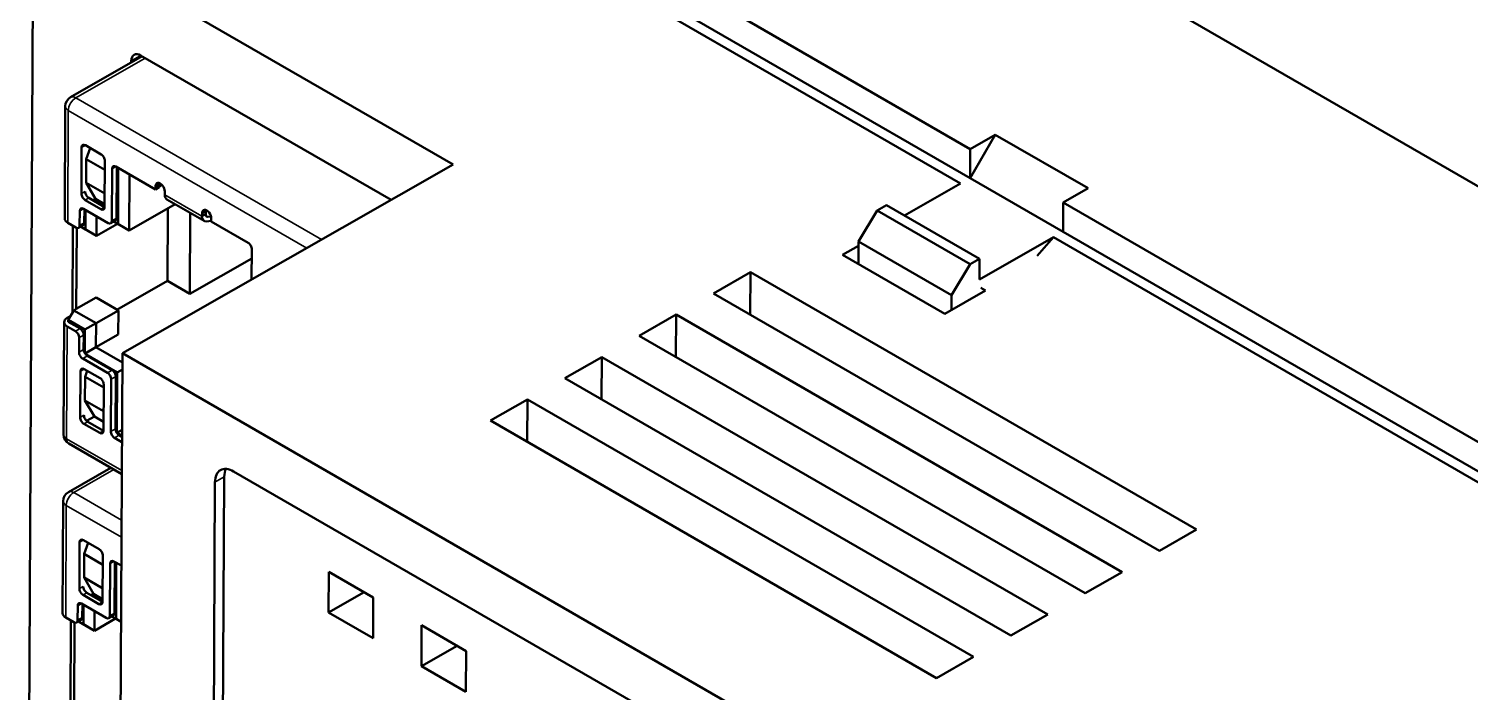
# Model space of a CAD drawing. Header units: millimetres. Extents: x -32 to 1138, y -135 to 348.
# Drawn here: x 299.15 to 343.02, y 288.79 to 308.98 of the extents above; entities that cross this region are included whole.
import ezdxf

# ---------------------------------------------------------------- set-up
doc = ezdxf.new("R2010")
doc.units = ezdxf.units.MM
doc.layers.add('외형선(ISO)', color=7, linetype='Continuous', lineweight=50)
doc.layers.add('좁은 외형선(ISO)', color=7, linetype='Continuous', lineweight=35)

msp = doc.modelspace()

# ---------------------------------------------------------------- linework, layer by layer
at = {"layer": '외형선(ISO)'}
for p, q in [((314.51218, 320.79155), (420.06908, 259.84824)), ((327.80591, 305.32504), (307.72408, 316.91929)), ((327.50793, 304.27323), (307.05841, 316.07977)), ((307.35182, 316.24715), (327.80135, 304.44061)), ((300.41372, 311.57853), (312.06684, 304.8506)), ((299.14843, 286.28826), (299.27559, 310.92146)), ((300.41864, 306.90196), (302.60137, 308.1471)), ((302.26735, 307.95655), (302.26763, 308.01123)), ((302.55217, 308.1755), (310.17766, 303.77292)), ((300.25721, 306.62566), (300.23957, 303.20912)), ((301.35114, 305.16181), (300.8703, 305.43942)), ((328.56957, 305.76067), (327.80135, 304.44061)), ((327.80591, 305.32504), (328.56957, 305.76067)), ((328.56957, 305.76067), (331.398, 304.12768)), ((300.75649, 305.37371), (300.74922, 303.96517)), ((300.89564, 305.01544), (300.89192, 304.29479)), ((301.01655, 305.35499), (300.89564, 305.01544)), ((301.46217, 304.68836), (300.89564, 305.01544)), ((301.45633, 303.55692), (301.4636, 304.96546)), ((327.80135, 304.44061), (327.80591, 305.32504)), ((301.68647, 304.7251), (301.67827, 303.13635)), ((303.00519, 304.09513), (301.80026, 304.7908)), ((301.82773, 304.77494), (301.81969, 303.21702)), ((301.87298, 304.74882), (301.86416, 303.04024)), ((312.06684, 304.8506), (301.99782, 299.10676)), ((302.21139, 304.55344), (302.20256, 302.84252)), ((301.45845, 303.96771), (300.89192, 304.29479)), ((300.89192, 304.29479), (301.17704, 303.80422)), ((303.00565, 304.18338), (303.00519, 304.09513)), ((303.00519, 304.09513), (303.11833, 304.15967)), ((303.00565, 304.18338), (303.11878, 304.24792)), ((303.11878, 304.24792), (303.11833, 304.15967)), ((303.19831, 304.23313), (303.11847, 304.18759)), ((327.50793, 304.27323), (325.79966, 303.29875)), ((327.80135, 304.44061), (330.62977, 302.80761)), ((331.398, 304.12768), (330.63434, 303.69205)), ((300.86168, 303.76882), (301.34251, 303.49121)), ((300.97481, 303.83336), (301.45565, 303.55575)), ((301.17704, 303.80422), (301.1007, 303.76068)), ((301.45677, 303.64272), (301.17704, 303.80422)), ((302.20256, 302.84252), (303.6034, 303.64163)), ((303.28803, 303.93183), (303.28541, 304.03191)), ((304.48467, 303.13283), (303.3533, 303.78603)), ((330.63434, 303.69205), (330.62977, 302.80761)), ((390.37072, 269.20323), (330.63434, 303.69205)), ((300.69828, 303.43936), (300.69601, 303.00037)), ((301.56447, 303.07066), (300.81207, 303.50505)), ((300.83954, 303.4892), (300.83743, 303.08104)), ((300.87043, 302.87803), (300.87348, 303.4696)), ((301.21188, 303.27422), (301.20882, 302.68032)), ((303.36914, 301.30819), (303.38053, 303.51449)), ((304.06067, 303.37763), (304.04796, 300.91627)), ((304.42304, 303.3751), (304.4194, 303.27864)), ((304.4194, 303.27864), (304.53254, 303.34318)), ((304.42304, 303.3751), (304.53618, 303.43963)), ((304.53618, 303.43963), (304.53254, 303.34318)), ((304.58332, 303.26273), (304.55125, 303.28125)), ((304.58332, 303.26273), (304.69476, 303.27418)), ((304.70224, 303.11534), (304.7027, 303.20359)), ((324.40729, 302.50448), (324.97618, 303.44955)), ((325.25902, 303.61089), (324.97618, 303.44955)), ((324.97618, 303.44955), (327.80461, 301.81655)), ((325.25902, 303.61089), (328.08745, 301.9779)), ((300.3333, 303.07839), (300.58222, 302.93468)), ((300.49269, 302.98636), (300.47919, 300.37084)), ((300.60585, 302.92393), (300.59311, 300.45621)), ((300.80358, 303.0074), (300.66216, 302.92673)), ((300.72245, 302.96112), (301.20882, 302.68032)), ((300.72449, 302.96228), (300.87043, 302.87803)), ((301.20882, 302.68032), (300.87043, 302.87803)), ((301.20882, 302.68032), (301.85, 303.04607)), ((301.78584, 303.14338), (301.64442, 303.06271)), ((302.20256, 302.84252), (301.73333, 303.11343)), ((301.86416, 303.04024), (301.73537, 303.11459)), ((301.86416, 303.04024), (302.20256, 302.84252)), ((304.70234, 303.13373), (304.55753, 303.11885)), ((305.82232, 302.46866), (304.70224, 303.11534)), ((330.62977, 302.80761), (390.36615, 268.3188)), ((323.91789, 302.09887), (324.40664, 302.37767)), ((324.40729, 302.50448), (324.40375, 301.81835)), ((327.23572, 300.87149), (324.40729, 302.50448)), ((330.33636, 302.64024), (328.08423, 301.35552)), ((330.33636, 302.64024), (329.8441, 302.07067)), ((390.07274, 268.15142), (330.33636, 302.64024)), ((304.04796, 300.91627), (305.93332, 301.99177)), ((305.93, 301.34986), (305.93477, 302.27235)), ((327.02916, 300.30257), (323.91789, 302.09887)), ((327.80461, 301.81655), (328.08745, 301.9779)), ((328.08745, 301.9779), (328.08423, 301.35552)), ((319.98643, 300.92751), (321.11778, 301.57288)), ((321.11778, 301.57288), (321.1111, 300.27818)), ((321.11778, 301.57288), (334.69423, 293.73452)), ((327.80461, 301.81655), (327.23572, 300.87149)), ((301.83247, 300.4316), (303.36914, 301.30819)), ((304.04796, 300.91627), (303.36914, 301.30819)), ((328.27364, 301.01249), (327.02916, 300.30257)), ((328.13222, 301.09414), (328.27364, 301.01249)), ((300.59311, 300.45621), (301.19508, 300.7996)), ((301.8739, 300.40768), (301.19508, 300.7996)), ((333.56288, 293.08914), (319.98643, 300.92751)), ((327.23339, 300.41908), (327.23572, 300.87149)), ((300.31699, 300.18034), (300.39383, 300.22417)), ((300.34528, 300.06661), (300.34555, 300.11903)), ((300.34555, 300.11903), (300.51627, 300.41237)), ((300.85467, 299.82509), (300.34555, 300.11903)), ((300.51627, 300.41237), (300.59311, 300.45621)), ((301.19509, 300.02046), (300.51627, 300.41237)), ((301.19509, 300.02046), (301.8739, 300.40768)), ((301.8739, 300.40768), (301.87011, 299.67393)), ((317.72373, 299.63676), (318.85508, 300.28213)), ((318.85508, 300.28213), (318.84839, 298.98743)), ((318.85508, 300.28213), (332.43153, 292.44377)), ((300.22327, 300.05135), (300.20564, 296.63481)), ((300.317, 299.92062), (300.56592, 299.77691)), ((300.34528, 300.06661), (300.70734, 299.85758)), ((300.85097, 299.10912), (300.85467, 299.82509)), ((300.85467, 299.82509), (301.19509, 300.02046)), ((301.19509, 300.02046), (301.1913, 299.2867)), ((301.1913, 299.2867), (301.87011, 299.67393)), ((300.67836, 299.58059), (300.67609, 299.14161)), ((300.81978, 299.66126), (300.81751, 299.22228)), ((300.86718, 299.10069), (301.1913, 299.2867)), ((301.1913, 299.2867), (301.99635, 298.8219)), ((331.30018, 291.79839), (317.72373, 299.63676)), ((300.78854, 298.94529), (301.54094, 298.51089)), ((300.87046, 299.08003), (301.84083, 298.51978)), ((300.92996, 299.02596), (301.68236, 298.59157)), ((301.92748, 285.47989), (301.99782, 299.10676)), ((301.99782, 299.10676), (391.14984, 247.63481)), ((315.46103, 298.34601), (316.59238, 298.99138)), ((316.59238, 298.99138), (316.58569, 297.69668)), ((316.59238, 298.99138), (330.16883, 291.15301)), ((300.72132, 298.56028), (300.71405, 297.15173)), ((301.31597, 298.34838), (300.83513, 298.62599)), ((300.86145, 298.392), (300.85773, 297.67134)), ((300.92607, 298.57348), (300.86145, 298.392)), ((301.42798, 298.06491), (300.86145, 298.392)), ((301.7948, 298.39525), (301.7866, 296.8065)), ((301.84083, 298.51978), (301.83136, 296.6854)), ((301.99525, 298.60841), (301.84083, 298.51978)), ((301.42116, 296.74348), (301.42843, 298.15203)), ((301.65338, 298.31458), (301.64518, 296.72583)), ((329.03748, 290.50764), (315.46103, 298.34601)), ((301.42426, 297.34426), (300.85773, 297.67134)), ((300.85773, 297.67134), (301.14285, 297.18078)), ((313.19832, 297.05525), (314.32967, 297.70063)), ((314.32967, 297.70063), (314.32299, 296.40593)), ((314.32967, 297.70063), (327.90613, 289.86226)), ((301.14285, 297.18078), (300.90576, 297.04553)), ((301.42258, 297.01927), (301.14285, 297.18078)), ((326.77477, 289.21689), (313.19832, 297.05525)), ((300.82651, 296.95538), (301.30734, 296.67777)), ((300.93964, 297.01992), (301.42048, 296.74231)), ((301.83136, 296.6854), (301.98578, 296.77402)), ((301.83136, 296.6854), (301.98487, 296.59677)), ((301.89904, 296.61019), (301.98468, 296.56074)), ((300.36563, 296.35603), (301.97881, 295.42465)), ((301.75762, 296.52952), (301.98384, 296.3989)), ((300.35659, 294.88018), (301.64694, 295.61626)), ((305.02522, 281.38769), (305.09725, 295.34213)), ((305.38348, 295.50932), (390.29286, 246.48687)), ((304.74238, 281.22634), (304.81441, 295.18078)), ((300.19515, 294.60388), (300.17752, 291.18733)), ((334.69423, 293.73452), (333.56288, 293.08914)), ((300.69443, 293.35193), (300.68716, 291.94338)), ((301.28908, 293.14003), (300.80825, 293.41764)), ((300.95449, 293.3332), (300.83359, 292.99366)), ((300.83359, 292.99366), (300.82987, 292.27301)), ((301.40011, 292.66658), (300.83359, 292.99366)), ((301.39427, 291.53513), (301.40154, 292.94368)), ((301.62441, 292.70332), (301.61621, 291.11457)), ((301.96443, 292.63841), (301.73821, 292.76902)), ((301.76567, 292.75316), (301.75763, 291.19524)), ((301.81093, 292.72703), (301.80211, 291.01845)), ((301.39639, 291.94592), (300.82987, 292.27301)), ((300.82987, 292.27301), (301.11498, 291.78244)), ((308.27665, 292.45516), (308.27022, 291.21039)), ((309.63429, 291.67132), (308.27665, 292.45516)), ((332.43153, 292.44377), (331.30018, 291.79839)), ((300.91276, 291.81157), (301.39359, 291.53396)), ((301.11498, 291.78244), (301.03864, 291.73889)), ((301.39471, 291.62094), (301.11498, 291.78244)), ((308.27022, 291.21039), (309.35793, 291.83087)), ((300.63622, 291.41757), (300.63396, 290.97859)), ((301.50242, 291.04887), (300.75002, 291.48327)), ((300.77748, 291.46741), (300.77538, 291.05926)), ((300.79962, 291.74704), (301.28046, 291.46943)), ((300.80837, 290.85625), (300.81142, 291.44782)), ((309.62787, 290.42656), (309.63429, 291.67132)), ((300.27124, 291.05661), (300.52016, 290.91289)), ((300.43064, 290.96458), (300.41714, 288.34906)), ((300.54379, 290.90215), (300.53105, 288.43442)), ((300.74152, 290.98562), (300.60011, 290.90494)), ((300.6604, 290.93934), (301.14676, 290.65853)), ((300.66244, 290.9405), (300.80837, 290.85625)), ((301.14983, 291.25244), (301.14676, 290.65853)), ((301.14676, 290.65853), (301.78794, 291.02429)), ((301.72378, 291.1216), (301.58236, 291.04092)), ((301.9556, 290.92749), (301.67128, 291.09165)), ((301.80211, 291.01845), (301.67332, 291.09281)), ((301.80211, 291.01845), (301.95561, 290.92877)), ((308.27022, 291.21039), (309.62787, 290.42656)), ((330.16883, 291.15301), (329.03748, 290.50764)), ((301.14676, 290.65853), (300.80837, 290.85625)), ((311.10508, 290.82216), (311.09865, 289.5774)), ((312.46272, 290.03833), (311.10508, 290.82216)), ((311.09865, 289.5774), (312.18636, 290.19788)), ((312.4563, 288.79356), (312.46272, 290.03833)), ((327.90613, 289.86226), (326.77477, 289.21689)), ((311.09865, 289.5774), (312.4563, 288.79356))]:
    msp.add_line(p, q, dxfattribs=at)
for centre, start, end in [((300.5772, 306.62401), 119.702473, 179.704247), ((300.52563, 296.63315), 179.704247, 240), ((300.51515, 294.60223), 119.702473, 179.704247)]:
    msp.add_arc(centre, 0.32, start, end, dxfattribs=at)
for centre, major_axis, ratio, start_param, end_param in [((302.55048, 307.84794), (-0.1982, 0.34744), 0.58079145, 5.50079417, 7.0715905), ((300.86963, 305.30839), (-0.07928, 0.13898), 0.58079145, 5.50079417, 7.0715905), ((300.98276, 305.37293), (-0.07928, 0.13898), 0.58079145, 0.77653654, 0.78840519), ((301.35046, 305.03078), (0.07928, -0.13898), 0.58079145, 0.78840519, 2.35920152), ((301.79959, 304.65979), (-0.07927, 0.13895), 0.58079145, 5.50079417, 7.0715905), ((303.14542, 304.11275), (-0.0981, 0.17196), 0.58079145, 3.92990174, 7.13352299), ((303.25856, 304.17728), (0.0981, -0.17196), 0.58079145, 3.74370594, 3.99193033), ((300.86236, 303.89985), (-0.07928, 0.13898), 0.58079145, 0.78840519, 2.35920152), ((300.97549, 303.96438), (-0.07928, 0.13898), 0.58079145, 0.78840519, 2.35920152), ((303.51087, 304.05895), (-0.15757, -0.27292), 0.57735027, 5.49180893, 6.28318531), ((300.55957, 303.20747), (-0.32, 0.00165), 0.57388845, 0, 0.78836945), ((300.8114, 303.37405), (-0.07927, 0.13895), 0.58079145, 5.50079417, 7.0715905), ((301.34319, 303.62224), (0.07928, -0.13898), 0.58079145, 5.50079417, 7.0715905), ((301.45632, 303.68678), (-0.07928, 0.13898), 0.58079145, 2.35920152, 2.36505611), ((301.70657, 303.28233), (0.07927, -0.13895), 0.58079145, 0, 0.78840519), ((304.64224, 303.40575), (-0.15757, -0.27292), 0.57735027, 5.49180893, 6.67863283), ((304.56303, 303.29429), (-0.0981, 0.17196), 0.58079145, 3.86806536, 7.0716866), ((304.64563, 303.40769), (-0.07997, -0.13851), 0.57735027, 5.49180893, 6.48509423), ((304.67616, 303.35883), (0.0981, -0.17196), 0.58079145, 3.74370594, 3.93009395), ((300.58289, 303.06568), (0.07927, -0.13895), 0.58079145, 5.50079417, 7.0715905), ((300.72431, 303.14635), (0.07927, -0.13895), 0.58079145, 0, 0.78840519), ((301.56515, 303.20166), (0.07927, -0.13895), 0.58079145, 5.50079417, 7.0715905), ((305.82165, 302.33766), (-0.07927, 0.13895), 0.58079145, 3.92999784, 5.50079417), ((300.54327, 300.0497), (-0.32, 0.00165), 0.57388845, 5.50075843, 7.07155476), ((300.39434, 300.32244), (0.06, 0.10392), 0.57735027, 3.92101261, 4.18694347), ((300.39434, 300.32244), (0.06, 0.10392), 0.57735027, 5.22587807, 5.49180893), ((300.56524, 299.6459), (-0.07927, 0.13895), 0.58079145, 3.92999784, 5.50079417), ((300.70666, 299.72657), (0.07927, -0.13895), 0.58079145, 0.78840519, 2.35920152), ((300.78921, 299.0763), (0.07927, -0.13895), 0.58079145, 3.92999784, 5.50079417), ((300.93063, 299.15697), (0.07927, -0.13895), 0.58079145, 3.92999784, 4.72545367), ((301.15612, 299.29654), (0.37559, 0.10469), 0.53870273, 3.63028965, 3.69886454), ((301.41126, 299.50714), (0.51361, 0.48039), 0.37905258, 2.85714331, 2.92427717), ((300.93063, 299.15697), (0.07927, -0.13895), 0.58079145, 4.94593133, 5.50079417), ((300.83446, 298.49496), (-0.07928, 0.13898), 0.58079145, 5.50079417, 7.0715905), ((300.94759, 298.5595), (-0.07928, 0.13898), 0.58079145, 0.77653654, 0.78840519), ((301.54026, 298.37989), (-0.07927, 0.13895), 0.58079145, 3.92999784, 5.50079417), ((301.68168, 298.46056), (0.07927, -0.13895), 0.58079145, 0.78840519, 2.35920152), ((301.31529, 298.21735), (0.07928, -0.13898), 0.58079145, 0.78840519, 2.35920152), ((300.82719, 297.08641), (-0.07928, 0.13898), 0.58079145, 0.78840519, 2.35920152), ((300.94032, 297.15095), (-0.07928, 0.13898), 0.58079145, 0.78840519, 2.35920152), ((301.30802, 296.8088), (0.07928, -0.13898), 0.58079145, 5.50079417, 7.0715905), ((301.42115, 296.87334), (-0.07928, 0.13898), 0.58079145, 2.35920152, 2.36505611), ((301.7583, 296.66052), (0.07927, -0.13895), 0.58079145, 3.92999784, 5.50079417), ((301.89972, 296.74119), (0.07927, -0.13895), 0.58079145, 3.92999784, 5.50079417), ((305.3801, 294.85418), (-0.3964, 0.69489), 0.58079145, 5.50079417, 7.0715905), ((305.66294, 295.01553), (-0.3964, 0.69489), 0.58079145, 0.35800508, 0.78840519), ((300.80757, 293.28661), (-0.07928, 0.13898), 0.58079145, 5.50079417, 7.0715905), ((300.92071, 293.35115), (-0.07928, 0.13898), 0.58079145, 0.77653654, 0.78840519), ((301.2884, 293.009), (0.07928, -0.13898), 0.58079145, 0.78840519, 2.35920152), ((301.73753, 292.63801), (-0.07927, 0.13895), 0.58079145, 5.50079417, 7.0715905), ((300.8003, 291.87806), (-0.07928, 0.13898), 0.58079145, 0.78840519, 2.35920152), ((300.91344, 291.9426), (-0.07928, 0.13898), 0.58079145, 0.78840519, 2.35920152), ((300.74934, 291.35226), (-0.07927, 0.13895), 0.58079145, 5.50079417, 7.0715905), ((301.28113, 291.60045), (0.07928, -0.13898), 0.58079145, 5.50079417, 7.0715905), ((301.39427, 291.66499), (-0.07928, 0.13898), 0.58079145, 2.35920152, 2.36505611), ((300.49751, 291.18568), (-0.32, 0.00165), 0.57388845, 0, 0.78836945), ((300.52084, 291.0439), (0.07927, -0.13895), 0.58079145, 5.50079417, 7.0715905), ((300.66226, 291.12457), (0.07927, -0.13895), 0.58079145, 0, 0.78840519), ((301.5031, 291.17988), (0.07927, -0.13895), 0.58079145, 5.50079417, 7.0715905), ((301.64451, 291.26055), (0.07927, -0.13895), 0.58079145, 0, 0.78840519)]:
    msp.add_ellipse(centre, major_axis=major_axis, ratio=ratio, start_param=start_param, end_param=end_param, dxfattribs=at)
at = {"layer": '좁은 외형선(ISO)'}
for p, q in [((300.57856, 306.88606), (302.6947, 308.09321)), ((302.26763, 308.01123), (302.55387, 308.17452)), ((308.06151, 302.56578), (300.57856, 306.88606)), ((300.35093, 306.49493), (300.3333, 303.07839)), ((307.60625, 302.30607), (300.35093, 306.49493)), ((300.75649, 305.37371), (300.86962, 305.43825)), ((301.68647, 304.7251), (301.80095, 304.7904)), ((300.74922, 303.96517), (300.86235, 304.0297)), ((300.86168, 303.76882), (300.97481, 303.83336)), ((304.4194, 303.27864), (303.28803, 303.93183)), ((300.69828, 303.43936), (300.81276, 303.50466)), ((301.34251, 303.49121), (301.45565, 303.55575)), ((301.67827, 303.13635), (301.81969, 303.21702)), ((300.69601, 303.00037), (300.83743, 303.08104)), ((300.39383, 300.22417), (300.40349, 300.21859)), ((300.47919, 300.37084), (300.48885, 300.36527)), ((300.317, 299.92062), (300.29936, 296.50408)), ((300.56592, 299.77691), (300.70734, 299.85758)), ((300.67836, 299.58059), (300.81978, 299.66126)), ((300.67609, 299.14161), (300.81751, 299.22228)), ((300.78854, 298.94529), (300.92996, 299.02596)), ((300.72132, 298.56028), (300.83445, 298.62481)), ((301.54094, 298.51089), (301.68236, 298.59157)), ((301.65338, 298.31458), (301.7948, 298.39525)), ((300.71405, 297.15173), (300.82718, 297.21627)), ((300.82651, 296.95538), (300.93964, 297.01992)), ((301.30734, 296.67777), (301.42048, 296.74231)), ((301.64518, 296.72583), (301.7866, 296.8065)), ((301.75762, 296.52952), (301.89904, 296.61019)), ((300.29936, 296.50408), (301.97938, 295.53412)), ((300.5165, 294.86428), (301.74027, 295.56238)), ((304.81441, 295.18078), (305.09725, 295.34213)), ((301.97159, 294.02419), (300.5165, 294.86428)), ((300.28888, 294.47315), (300.27124, 291.05661)), ((301.9689, 293.50319), (300.28888, 294.47315)), ((300.69443, 293.35193), (300.80757, 293.41647)), ((301.62441, 292.70332), (301.73889, 292.76862)), ((300.68716, 291.94338), (300.8003, 292.00792)), ((300.79962, 291.74704), (300.91276, 291.81157)), ((300.63622, 291.41757), (300.7507, 291.48288)), ((301.28046, 291.46943), (301.39359, 291.53396)), ((300.63396, 290.97859), (300.77538, 291.05926)), ((301.61621, 291.11457), (301.75763, 291.19524))]:
    msp.add_line(p, q, dxfattribs=at)
for centre, major_axis, ratio, start_param, end_param in [((300.5772, 306.62401), (0.16, 0.27713), 0.57735027, 0.77941995, 2.35021628), ((300.5772, 306.62401), (-0.15856, 0.27796), 0.58079145, 5.50079417, 6.28318531), ((300.5772, 306.62401), (-0.32, 0.00165), 0.57388845, 0, 0.78836945), ((300.52563, 296.63315), (-0.32, 0.00165), 0.57388845, 0, 0.78836945), ((300.52563, 296.63315), (-0.16, -0.27713), 0.57735027, 5.49180893, 6.28318531), ((300.51515, 294.60223), (0.16, 0.27713), 0.57735027, 0.77941995, 2.35021628), ((300.51515, 294.60223), (-0.15856, 0.27796), 0.58079145, 5.50079417, 6.28318531), ((300.51515, 294.60223), (-0.32, 0.00165), 0.57388845, 0, 0.78836945)]:
    msp.add_ellipse(centre, major_axis=major_axis, ratio=ratio, start_param=start_param, end_param=end_param, dxfattribs=at)

doc.saveas('drawing.dxf')
